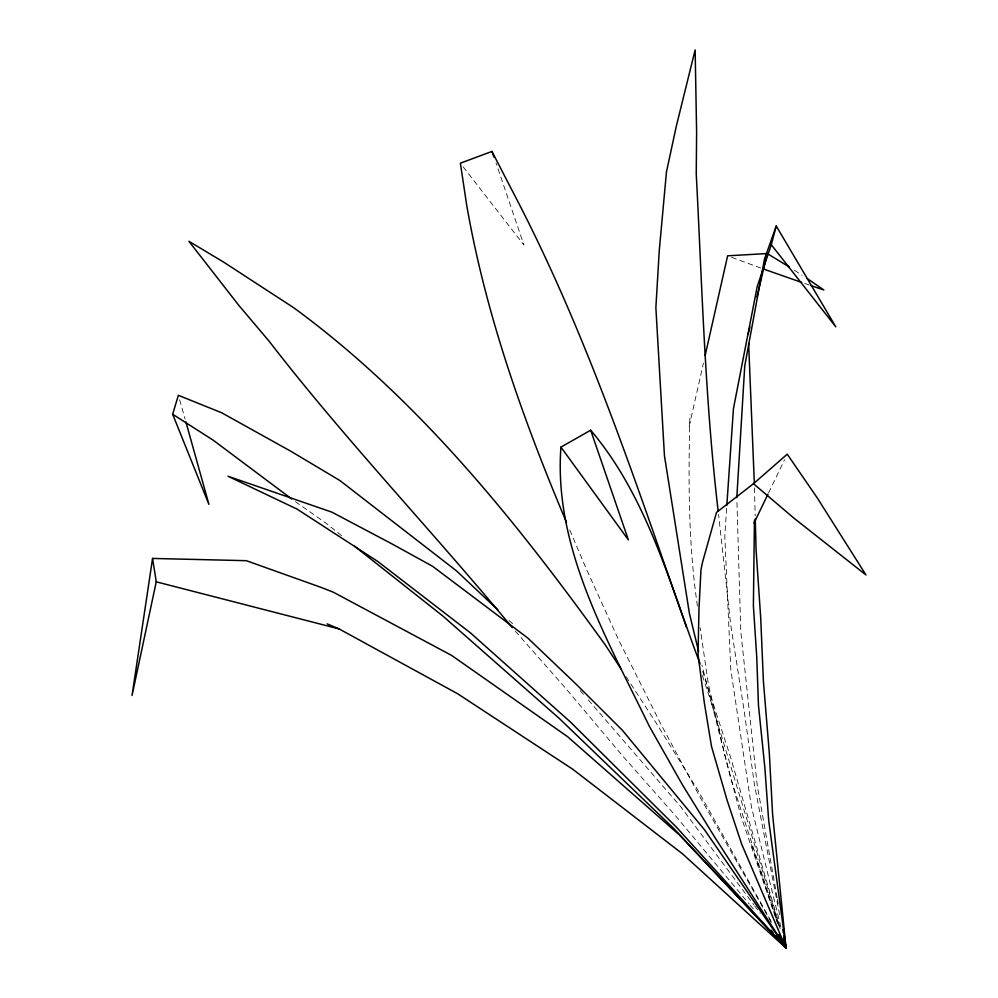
<?xml version="1.0" encoding="UTF-8"?>
<svg xmlns="http://www.w3.org/2000/svg" width="998" height="998" viewBox="0 0 998 998"><rect width="100%" height="100%" fill="white"/><g stroke="black" fill="none" stroke-linecap="round" stroke-linejoin="round"><path stroke-width="0.75" stroke-dasharray="4.99 3.74" d="M726.644 508.331L724.798 536.176L730.798 669.695L751.457 807.045L780.898 927.092M697.427 606.11C688.121 542.725 688.308 478.316 689.98 414.42M689.144 426.558L703.44 363.097M768.635 492.775L784.578 459.691M804.65 283.432L809.079 284.941M731.596 257.322L760.626 267.975M794.408 270.283L802.118 275.261M295.408 501.645L326.833 523.788L343.774 537.473M509.192 620.581L512.56 623.75M515.267 631.11L564.519 686.961L623.762 757.22L674.623 814.73L749.124 903.951M580.125 690.641L584.179 695.269M588.246 699.885L680.836 806.871L753.702 904.65M750.122 905.149L754.114 909.914M463.172 166.841L523.938 245.046L496.006 162.874M754.625 905.897L760.177 913.345M626.083 676.694L656.534 723.562L698.101 790.603L771.641 922.277M771.429 922.439L701.382 799.56L660.701 723.812L618.822 640.317L586.337 568.972L568.872 527.942M775.483 917.249L740.928 816.189L725.147 756.097L708.343 684.191L700.147 627.63M775.982 918.721L777.492 923.125M751.556 844.632L777.679 922.975M702.567 671.205L730.449 756.833L780.361 928.676M702.355 675.509L711.998 704.738L780.174 928.814M778.814 925.919L730.711 778.278L701.943 665.117M179.615 399.761L185.079 419.035M779.6 914.655L754.438 784.553L744.283 711.661L730.623 624.162L718.585 514.419M777.118 897.626L757.22 785.239L740.815 631.784L736.911 500.722M777.392 899.148L778.477 905.273M754.451 487.86L755.187 515.829"/><path stroke-width="1.5" d="M726.843 505.238L733.443 408.656L757.27 286.351L771.292 244.735L776.244 226.022L835.788 326.857L771.292 244.735M700.147 663.882C669.733 583.867 647.178 496.829 590.679 430.213L560.938 447.116C553.428 547.266 607.096 638.982 649.149 725.933L682.133 784.303L714.668 837.048L786.05 948.1L772.602 814.38L769.346 753.577L763.395 681.048L760.713 618.011L756.085 550.01L755.261 518.935M327.144 623.887L339.108 628.927L457.683 693.772L572.702 769.209L682.57 853.864L786.05 948.1L768.697 820.518L764.83 767.337L758.468 705.312L756.734 656.896L753.39 605.861L754.438 520.37M152.569 558.431L132.035 695.506L156.249 581.822L152.569 558.431L246.344 560.689L321.406 587.51L333.32 592.201L451.645 655.437L567.575 736.674L679.626 835.151L786.05 948.1L783.892 935.862M705.149 355.538L727.617 255.812L767.2 253.554L756.946 296.967M748.113 334.392L749.885 326.907M185.927 422.004L208.906 504.364L172.654 414.245L178.355 395.308L221.718 412.785L290.842 451.258L339.869 480.512L456.435 570.831L497.965 609.99M776.244 226.022L764.48 259.106L744.758 365.867L736.811 497.653M754.026 523.102L767.973 494.147M753.478 483.718L787.235 454.177L817.312 498.002L865.965 574.948L794.121 518.299L753.478 483.718L716.514 512.423L702.53 562.223L701.008 569.484L698.999 608.219L698.039 654.289L704.326 702.742L711.499 746.404L727.13 800.321L741.676 844.158L786.05 948.1L674.199 828.926L559.105 718.298L442.838 616.003L354.652 546.268M682.732 616.539C632.744 473.139 584.279 328.13 513.571 193.275L491.939 151.434L460.377 163.173L466.64 204.815C485.677 314.595 523.276 419.933 566.465 522.278M156.249 581.822L339.108 628.927M801.706 282.434L763.545 269.036M810.551 285.453L823.824 289.981L807.257 278.592M768.111 254.078L789.268 266.965M172.654 414.245L213.422 440.343L291.666 498.938M783.842 939.093L786.05 948.1L676.756 827.529L570.345 721.916L470.42 632.857L377.843 561.5L297.055 509.105L228.043 476.258L331.947 512.174L391.827 543.823L432.621 566.315L527.605 637.884L575.734 683.792L622.44 730.311L704.663 829.987L786.05 948.1L783.991 937.459M512.211 627.592C432.446 531.036 345.682 440.38 269.098 341.204L238.597 305.101L188.909 241.291L223.764 262.2L293.824 307.808C418.324 399.013 515.741 520.731 605.349 645.032L621.018 668.885M771.08 930.198L773.076 932.594M776.07 936.174L786.05 948.1L784.303 942.124M779.575 939.405L786.05 948.1L785.152 945.131L786.05 948.1L784.515 945.405L786.05 948.1M560.938 447.116L628.366 539.868L590.679 430.213M778.353 934.602L782.207 941.351M778.465 934.502L782.257 941.301M683.181 617.824L684.553 621.642M491.939 151.434L493.973 157.148M685.015 622.914L686.462 627.305M698.625 651.507L689.381 613.259L664.456 455.737L655.873 307.721L659.241 250.76L666.464 171.918L676.232 126.571L695.144 49.9L696.604 131.948L696.255 174.114C702.13 286.588 704.95 399.4 718.211 511.363M782.806 929.749L783.343 932.806M748.637 343.512L754.326 483.194"/></g></svg>
